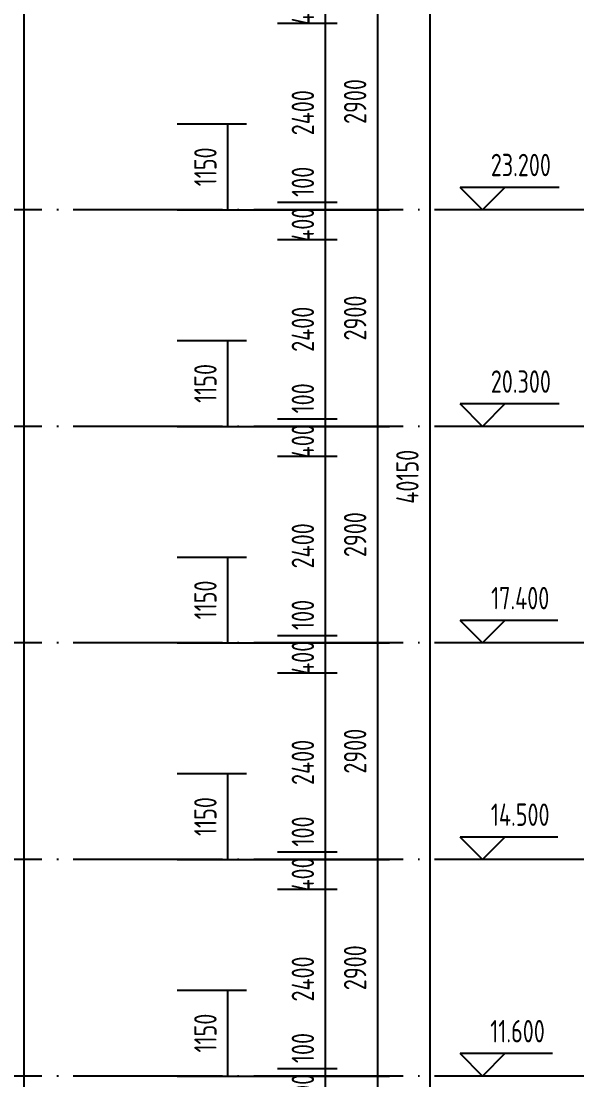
# Model space of a CAD drawing. Extents: x -726032 to 135930, y -151624 to 587044.
# Drawn here: x -394976 to -387438, y 236058 to 250235 of the extents above; entities that cross this region are included whole.
import ezdxf
from ezdxf.enums import TextEntityAlignment as Align

# ---------------------------------------------------------------- set-up
doc = ezdxf.new("R2010")
doc.units = 0
doc.header["$LTSCALE"] = 1000
doc.header["$MEASUREMENT"] = 0
doc.linetypes.add('DOTE', pattern=[2.42, 2, -0.2, 0.02, -0.2])
doc.layers.get('DEFPOINTS').update_dxf_attribs({"color": 1, "linetype": 'CONTINUOUS'})
for name, color, linetype in [('DOTE', 8, 'DOTE'), ('PUB_DIM', 245, 'CONTINUOUS'), ('WALL', 255, 'CONTINUOUS')]:
    doc.layers.add(name, color=color, linetype=linetype)
doc.styles.add('DIM_FONT', font='isocp.shx', dxfattribs={"width": 0.8})
doc.dimstyles.new('AXIS', dxfattribs={"dimtxt": 300, "dimasz": 1, "dimexe": 250, "dimexo": 300, "dimgap": 150, "dimtad": 1, "dimdec": 0, "dimzin": 0, "dimdsep": 46, "dimtxsty": 'DIM_FONT', "dimcen": 0.09, "dimse1": 1, "dimse2": 1, "dimclrt": 142, "dimadec": 0, "dimazin": 0, "dimtfac": 1, "dimtdec": 0, "dimtix": 1, "dimtmove": 2, "dimatfit": 3, "dimfxl": 1, "dimtolj": 1, "dimtzin": 0, "dimarcsym": 0})
doc.dimstyles.new('DIMN', dxfattribs={"dimtxt": 300, "dimasz": 1, "dimexe": 250, "dimexo": 300, "dimgap": 150, "dimtad": 1, "dimdec": 0, "dimzin": 0, "dimdsep": 46, "dimtxsty": 'DIM_FONT', "dimcen": 0.09, "dimclrt": 142, "dimadec": 0, "dimazin": 0, "dimtfac": 1, "dimtdec": 0, "dimtix": 1, "dimtmove": 2, "dimatfit": 3, "dimfxl": 1, "dimtolj": 1, "dimtzin": 0, "dimarcsym": 0})

# ---------------------------------------------------------------- blocks, each defined once
blk = doc.blocks.new('*D4344')
at = {"layer": 'DEFPOINTS', "color": 0, "transparency": 16777216}
for p in [(-393184, 240159), (-392208, 240159), (-393184, 239009)]:
    blk.add_point(p, dxfattribs=at)
at = {"layer": 'PUB_DIM', "color": 0, "lineweight": -2, "transparency": 16777216}
for p, q in [((-392884, 240159), (-391958, 240159)), ((-392208, 239010), (-392208, 240158)), ((-392884, 239009), (-391958, 239009))]:
    blk.add_line(p, q, dxfattribs=at)
at = {"layer": 'PUB_DIM', "color": 0, "transparency": 16777216}
for points in [[(-392208, 240158), (-392207, 240158), (-392208, 240159)], [(-392208, 239010), (-392207, 239010), (-392208, 239009)]]:
    blk.add_solid(points, dxfattribs=at)
at = {"layer": 'PUB_DIM', "color": 142, "transparency": 16777216, "insert": (-392508, 239584), "char_height": 300, "attachment_point": 5, "rotation": 90, "style": 'DIM_FONT'}
blk.add_mtext('\\A1;1150', dxfattribs=at)
blk = doc.blocks.new('*D4345')
at = {"layer": 'DEFPOINTS', "color": 0, "transparency": 16777216}
for p in [(-391128, 239009), (-391128, 238609), (-390902, 238609)]:
    blk.add_point(p, dxfattribs=at)
at = {"layer": 'PUB_DIM', "color": 0, "lineweight": -2, "transparency": 16777216}
for p, q in [((-390902, 239010), (-390902, 239011)), ((-390902, 239009), (-390902, 238609)), ((-390902, 238608), (-390902, 238607))]:
    blk.add_line(p, q, dxfattribs=at)
at = {"layer": 'PUB_DIM', "color": 0, "transparency": 16777216}
for points in [[(-390902, 239010), (-390901, 239010), (-390902, 239009)], [(-390902, 238608), (-390901, 238608), (-390902, 238609)]]:
    blk.add_solid(points, dxfattribs=at)
at = {"layer": 'PUB_DIM', "color": 142, "transparency": 16777216, "insert": (-391202, 238809), "char_height": 300, "attachment_point": 5, "rotation": 90, "style": 'DIM_FONT'}
blk.add_mtext('\\A1;400', dxfattribs=at)
blk = doc.blocks.new('*D4346')
at = {"layer": 'DEFPOINTS', "color": 0, "transparency": 16777216}
for p in [(-390428, 241909), (-390428, 239009), (-390202, 239009)]:
    blk.add_point(p, dxfattribs=at)
at = {"layer": 'PUB_DIM', "color": 0, "lineweight": -2, "transparency": 16777216}
blk.add_line((-390202, 241908), (-390202, 239010), dxfattribs=at)
at = {"layer": 'PUB_DIM', "color": 0, "transparency": 16777216}
for points in [[(-390202, 241908), (-390201, 241908), (-390202, 241909)], [(-390202, 239010), (-390201, 239010), (-390202, 239009)]]:
    blk.add_solid(points, dxfattribs=at)
at = {"layer": 'PUB_DIM', "color": 142, "transparency": 16777216, "insert": (-390502, 240459), "char_height": 300, "attachment_point": 5, "rotation": 90, "style": 'DIM_FONT'}
blk.add_mtext('\\A1;2900', dxfattribs=at)
blk = doc.blocks.new('*D4347')
at = {"layer": 'DEFPOINTS', "color": 0, "transparency": 16777216}
for p in [(-391128, 239109), (-391128, 239009), (-390902, 239009)]:
    blk.add_point(p, dxfattribs=at)
at = {"layer": 'PUB_DIM', "color": 0, "lineweight": -2, "transparency": 16777216}
for p, q in [((-390902, 239110), (-390902, 239111)), ((-390902, 239109), (-390902, 239009)), ((-390902, 239008), (-390902, 239007))]:
    blk.add_line(p, q, dxfattribs=at)
at = {"layer": 'PUB_DIM', "color": 0, "transparency": 16777216}
for points in [[(-390902, 239110), (-390901, 239110), (-390902, 239109)], [(-390902, 239008), (-390901, 239008), (-390902, 239009)]]:
    blk.add_solid(points, dxfattribs=at)
at = {"layer": 'PUB_DIM', "color": 142, "transparency": 16777216, "insert": (-391202, 239384), "char_height": 300, "attachment_point": 5, "rotation": 90, "style": 'DIM_FONT'}
blk.add_mtext('\\A1;100', dxfattribs=at)
blk = doc.blocks.new('*D4348')
at = {"layer": 'DEFPOINTS', "color": 0, "transparency": 16777216}
for p in [(-389728, 264209), (-389728, 224059), (-389502, 224059)]:
    blk.add_point(p, dxfattribs=at)
at = {"layer": 'PUB_DIM', "color": 0, "lineweight": -2, "transparency": 16777216}
blk.add_line((-389502, 264208), (-389502, 224060), dxfattribs=at)
at = {"layer": 'PUB_DIM', "color": 0, "transparency": 16777216}
for points in [[(-389502, 264208), (-389501, 264208), (-389502, 264209)], [(-389502, 224060), (-389501, 224060), (-389502, 224059)]]:
    blk.add_solid(points, dxfattribs=at)
at = {"layer": 'PUB_DIM', "color": 142, "transparency": 16777216, "insert": (-389802, 244134), "char_height": 300, "attachment_point": 5, "rotation": 90, "style": 'DIM_FONT'}
blk.add_mtext('\\A1;40150', dxfattribs=at)
blk = doc.blocks.new('*D4349')
at = {"layer": 'DEFPOINTS', "color": 0, "transparency": 16777216}
for p in [(-390428, 239009), (-390428, 236109), (-390202, 236109)]:
    blk.add_point(p, dxfattribs=at)
at = {"layer": 'PUB_DIM', "color": 0, "lineweight": -2, "transparency": 16777216}
blk.add_line((-390202, 239008), (-390202, 236110), dxfattribs=at)
at = {"layer": 'PUB_DIM', "color": 0, "transparency": 16777216}
for points in [[(-390202, 239008), (-390201, 239008), (-390202, 239009)], [(-390202, 236110), (-390201, 236110), (-390202, 236109)]]:
    blk.add_solid(points, dxfattribs=at)
at = {"layer": 'PUB_DIM', "color": 142, "transparency": 16777216, "insert": (-390502, 237559), "char_height": 300, "attachment_point": 5, "rotation": 90, "style": 'DIM_FONT'}
blk.add_mtext('\\A1;2900', dxfattribs=at)
blk = doc.blocks.new('*D4354')
at = {"layer": 'DEFPOINTS', "color": 0, "transparency": 16777216}
for p in [(-393184, 237259), (-392208, 237259), (-393184, 236109)]:
    blk.add_point(p, dxfattribs=at)
at = {"layer": 'PUB_DIM', "color": 0, "lineweight": -2, "transparency": 16777216}
for p, q in [((-392884, 237259), (-391958, 237259)), ((-392208, 236110), (-392208, 237258)), ((-392884, 236109), (-391958, 236109))]:
    blk.add_line(p, q, dxfattribs=at)
at = {"layer": 'PUB_DIM', "color": 0, "transparency": 16777216}
for points in [[(-392208, 237258), (-392207, 237258), (-392208, 237259)], [(-392208, 236110), (-392207, 236110), (-392208, 236109)]]:
    blk.add_solid(points, dxfattribs=at)
at = {"layer": 'PUB_DIM', "color": 142, "transparency": 16777216, "insert": (-392508, 236684), "char_height": 300, "attachment_point": 5, "rotation": 90, "style": 'DIM_FONT'}
blk.add_mtext('\\A1;1150', dxfattribs=at)
blk = doc.blocks.new('*D4355')
at = {"layer": 'DEFPOINTS', "color": 0, "transparency": 16777216}
for p in [(-390428, 236109), (-390428, 233209), (-390202, 233209)]:
    blk.add_point(p, dxfattribs=at)
at = {"layer": 'PUB_DIM', "color": 0, "lineweight": -2, "transparency": 16777216}
blk.add_line((-390202, 236108), (-390202, 233210), dxfattribs=at)
at = {"layer": 'PUB_DIM', "color": 0, "transparency": 16777216}
for points in [[(-390202, 236108), (-390201, 236108), (-390202, 236109)], [(-390202, 233210), (-390201, 233210), (-390202, 233209)]]:
    blk.add_solid(points, dxfattribs=at)
at = {"layer": 'PUB_DIM', "color": 142, "transparency": 16777216, "insert": (-390502, 234659), "char_height": 300, "attachment_point": 5, "rotation": 90, "style": 'DIM_FONT'}
blk.add_mtext('\\A1;2900', dxfattribs=at)
blk = doc.blocks.new('*D4371')
at = {"layer": 'DEFPOINTS', "color": 0, "transparency": 16777216}
for p in [(-391128, 236209), (-391128, 236109), (-390902, 236109)]:
    blk.add_point(p, dxfattribs=at)
at = {"layer": 'PUB_DIM', "color": 0, "lineweight": -2, "transparency": 16777216}
for p, q in [((-390902, 236210), (-390902, 236211)), ((-390902, 236209), (-390902, 236109)), ((-390902, 236108), (-390902, 236107))]:
    blk.add_line(p, q, dxfattribs=at)
at = {"layer": 'PUB_DIM', "color": 0, "transparency": 16777216}
for points in [[(-390902, 236210), (-390901, 236210), (-390902, 236209)], [(-390902, 236108), (-390901, 236108), (-390902, 236109)]]:
    blk.add_solid(points, dxfattribs=at)
at = {"layer": 'PUB_DIM', "color": 142, "transparency": 16777216, "insert": (-391202, 236484), "char_height": 300, "attachment_point": 5, "rotation": 90, "style": 'DIM_FONT'}
blk.add_mtext('\\A1;100', dxfattribs=at)
blk = doc.blocks.new('*D4372')
at = {"layer": 'DEFPOINTS', "color": 0, "transparency": 16777216}
for p in [(-391128, 236109), (-391128, 235709), (-390902, 235709)]:
    blk.add_point(p, dxfattribs=at)
at = {"layer": 'PUB_DIM', "color": 0, "lineweight": -2, "transparency": 16777216}
for p, q in [((-390902, 236110), (-390902, 236111)), ((-390902, 236109), (-390902, 235709)), ((-390902, 235708), (-390902, 235707))]:
    blk.add_line(p, q, dxfattribs=at)
at = {"layer": 'PUB_DIM', "color": 0, "transparency": 16777216}
for points in [[(-390902, 236110), (-390901, 236110), (-390902, 236109)], [(-390902, 235708), (-390901, 235708), (-390902, 235709)]]:
    blk.add_solid(points, dxfattribs=at)
at = {"layer": 'PUB_DIM', "color": 142, "transparency": 16777216, "insert": (-391202, 235909), "char_height": 300, "attachment_point": 5, "rotation": 90, "style": 'DIM_FONT'}
blk.add_mtext('\\A1;400', dxfattribs=at)
blk = doc.blocks.new('*D4373')
at = {"layer": 'DEFPOINTS', "color": 0, "transparency": 16777216}
for p in [(-391128, 238609), (-391128, 236209), (-390902, 236209)]:
    blk.add_point(p, dxfattribs=at)
at = {"layer": 'PUB_DIM', "color": 0, "lineweight": -2, "transparency": 16777216}
blk.add_line((-390902, 238608), (-390902, 236210), dxfattribs=at)
at = {"layer": 'PUB_DIM', "color": 0, "transparency": 16777216}
for points in [[(-390902, 238608), (-390901, 238608), (-390902, 238609)], [(-390902, 236210), (-390901, 236210), (-390902, 236209)]]:
    blk.add_solid(points, dxfattribs=at)
at = {"layer": 'PUB_DIM', "color": 142, "transparency": 16777216, "insert": (-391202, 237409), "char_height": 300, "attachment_point": 5, "rotation": 90, "style": 'DIM_FONT'}
blk.add_mtext('\\A1;2400', dxfattribs=at)
blk = doc.blocks.new('*D4378')
at = {"layer": 'DEFPOINTS', "color": 0, "transparency": 16777216}
for p in [(-393184, 248859), (-392208, 248859), (-393184, 247709)]:
    blk.add_point(p, dxfattribs=at)
at = {"layer": 'PUB_DIM', "color": 0, "lineweight": -2, "transparency": 16777216}
for p, q in [((-392884, 248859), (-391958, 248859)), ((-392208, 247710), (-392208, 248858)), ((-392884, 247709), (-391958, 247709))]:
    blk.add_line(p, q, dxfattribs=at)
at = {"layer": 'PUB_DIM', "color": 0, "transparency": 16777216}
for points in [[(-392208, 248858), (-392207, 248858), (-392208, 248859)], [(-392208, 247710), (-392207, 247710), (-392208, 247709)]]:
    blk.add_solid(points, dxfattribs=at)
at = {"layer": 'PUB_DIM', "color": 142, "transparency": 16777216, "insert": (-392508, 248284), "char_height": 300, "attachment_point": 5, "rotation": 90, "style": 'DIM_FONT'}
blk.add_mtext('\\A1;1150', dxfattribs=at)
blk = doc.blocks.new('*D4379')
at = {"layer": 'DEFPOINTS', "color": 0, "transparency": 16777216}
for p in [(-393184, 243059), (-392208, 243059), (-393184, 241909)]:
    blk.add_point(p, dxfattribs=at)
at = {"layer": 'PUB_DIM', "color": 0, "lineweight": -2, "transparency": 16777216}
for p, q in [((-392884, 243059), (-391958, 243059)), ((-392208, 241910), (-392208, 243058)), ((-392884, 241909), (-391958, 241909))]:
    blk.add_line(p, q, dxfattribs=at)
at = {"layer": 'PUB_DIM', "color": 0, "transparency": 16777216}
for points in [[(-392208, 243058), (-392207, 243058), (-392208, 243059)], [(-392208, 241910), (-392207, 241910), (-392208, 241909)]]:
    blk.add_solid(points, dxfattribs=at)
at = {"layer": 'PUB_DIM', "color": 142, "transparency": 16777216, "insert": (-392508, 242484), "char_height": 300, "attachment_point": 5, "rotation": 90, "style": 'DIM_FONT'}
blk.add_mtext('\\A1;1150', dxfattribs=at)
blk = doc.blocks.new('*D4380')
at = {"layer": 'DEFPOINTS', "color": 0, "transparency": 16777216}
for p in [(-393184, 245959), (-392208, 245959), (-393184, 244809)]:
    blk.add_point(p, dxfattribs=at)
at = {"layer": 'PUB_DIM', "color": 0, "lineweight": -2, "transparency": 16777216}
for p, q in [((-392884, 245959), (-391958, 245959)), ((-392208, 244810), (-392208, 245958)), ((-392884, 244809), (-391958, 244809))]:
    blk.add_line(p, q, dxfattribs=at)
at = {"layer": 'PUB_DIM', "color": 0, "transparency": 16777216}
for points in [[(-392208, 245958), (-392207, 245958), (-392208, 245959)], [(-392208, 244810), (-392207, 244810), (-392208, 244809)]]:
    blk.add_solid(points, dxfattribs=at)
at = {"layer": 'PUB_DIM', "color": 142, "transparency": 16777216, "insert": (-392508, 245384), "char_height": 300, "attachment_point": 5, "rotation": 90, "style": 'DIM_FONT'}
blk.add_mtext('\\A1;1150', dxfattribs=at)
blk = doc.blocks.new('*D4387')
at = {"layer": 'DEFPOINTS', "color": 0, "transparency": 16777216}
for p in [(-390428, 250609), (-390428, 247709), (-390202, 247709)]:
    blk.add_point(p, dxfattribs=at)
at = {"layer": 'PUB_DIM', "color": 0, "lineweight": -2, "transparency": 16777216}
blk.add_line((-390202, 250608), (-390202, 247710), dxfattribs=at)
at = {"layer": 'PUB_DIM', "color": 0, "transparency": 16777216}
for points in [[(-390202, 250608), (-390201, 250608), (-390202, 250609)], [(-390202, 247710), (-390201, 247710), (-390202, 247709)]]:
    blk.add_solid(points, dxfattribs=at)
at = {"layer": 'PUB_DIM', "color": 142, "transparency": 16777216, "insert": (-390502, 249159), "char_height": 300, "attachment_point": 5, "rotation": 90, "style": 'DIM_FONT'}
blk.add_mtext('\\A1;2900', dxfattribs=at)
blk = doc.blocks.new('*D4388')
at = {"layer": 'DEFPOINTS', "color": 0, "transparency": 16777216}
for p in [(-390428, 244809), (-390428, 241909), (-390202, 241909)]:
    blk.add_point(p, dxfattribs=at)
at = {"layer": 'PUB_DIM', "color": 0, "lineweight": -2, "transparency": 16777216}
blk.add_line((-390202, 244808), (-390202, 241910), dxfattribs=at)
at = {"layer": 'PUB_DIM', "color": 0, "transparency": 16777216}
for points in [[(-390202, 244808), (-390201, 244808), (-390202, 244809)], [(-390202, 241910), (-390201, 241910), (-390202, 241909)]]:
    blk.add_solid(points, dxfattribs=at)
at = {"layer": 'PUB_DIM', "color": 142, "transparency": 16777216, "insert": (-390502, 243359), "char_height": 300, "attachment_point": 5, "rotation": 90, "style": 'DIM_FONT'}
blk.add_mtext('\\A1;2900', dxfattribs=at)
blk = doc.blocks.new('*D4389')
at = {"layer": 'DEFPOINTS', "color": 0, "transparency": 16777216}
for p in [(-390428, 247709), (-390428, 244809), (-390202, 244809)]:
    blk.add_point(p, dxfattribs=at)
at = {"layer": 'PUB_DIM', "color": 0, "lineweight": -2, "transparency": 16777216}
blk.add_line((-390202, 247708), (-390202, 244810), dxfattribs=at)
at = {"layer": 'PUB_DIM', "color": 0, "transparency": 16777216}
for points in [[(-390202, 247708), (-390201, 247708), (-390202, 247709)], [(-390202, 244810), (-390201, 244810), (-390202, 244809)]]:
    blk.add_solid(points, dxfattribs=at)
at = {"layer": 'PUB_DIM', "color": 142, "transparency": 16777216, "insert": (-390502, 246259), "char_height": 300, "attachment_point": 5, "rotation": 90, "style": 'DIM_FONT'}
blk.add_mtext('\\A1;2900', dxfattribs=at)
blk = doc.blocks.new('*D4393')
at = {"layer": 'DEFPOINTS', "color": 0, "transparency": 16777216}
for p in [(-391128, 250209), (-391128, 247809), (-390902, 247809)]:
    blk.add_point(p, dxfattribs=at)
at = {"layer": 'PUB_DIM', "color": 0, "lineweight": -2, "transparency": 16777216}
blk.add_line((-390902, 250208), (-390902, 247810), dxfattribs=at)
at = {"layer": 'PUB_DIM', "color": 0, "transparency": 16777216}
for points in [[(-390902, 250208), (-390901, 250208), (-390902, 250209)], [(-390902, 247810), (-390901, 247810), (-390902, 247809)]]:
    blk.add_solid(points, dxfattribs=at)
at = {"layer": 'PUB_DIM', "color": 142, "transparency": 16777216, "insert": (-391202, 249009), "char_height": 300, "attachment_point": 5, "rotation": 90, "style": 'DIM_FONT'}
blk.add_mtext('\\A1;2400', dxfattribs=at)
blk = doc.blocks.new('*D4394')
at = {"layer": 'DEFPOINTS', "color": 0, "transparency": 16777216}
for p in [(-391128, 250609), (-391128, 250209), (-390902, 250209)]:
    blk.add_point(p, dxfattribs=at)
at = {"layer": 'PUB_DIM', "color": 0, "lineweight": -2, "transparency": 16777216}
for p, q in [((-390902, 250610), (-390902, 250611)), ((-390902, 250609), (-390902, 250209)), ((-390902, 250208), (-390902, 250207))]:
    blk.add_line(p, q, dxfattribs=at)
at = {"layer": 'PUB_DIM', "color": 0, "transparency": 16777216}
for points in [[(-390902, 250610), (-390901, 250610), (-390902, 250609)], [(-390902, 250208), (-390901, 250208), (-390902, 250209)]]:
    blk.add_solid(points, dxfattribs=at)
at = {"layer": 'PUB_DIM', "color": 142, "transparency": 16777216, "insert": (-391202, 250409), "char_height": 300, "attachment_point": 5, "rotation": 90, "style": 'DIM_FONT'}
blk.add_mtext('\\A1;400', dxfattribs=at)
blk = doc.blocks.new('*D4395')
at = {"layer": 'DEFPOINTS', "color": 0, "transparency": 16777216}
for p in [(-391128, 247809), (-391128, 247709), (-390902, 247709)]:
    blk.add_point(p, dxfattribs=at)
at = {"layer": 'PUB_DIM', "color": 0, "lineweight": -2, "transparency": 16777216}
for p, q in [((-390902, 247810), (-390902, 247811)), ((-390902, 247809), (-390902, 247709)), ((-390902, 247708), (-390902, 247707))]:
    blk.add_line(p, q, dxfattribs=at)
at = {"layer": 'PUB_DIM', "color": 0, "transparency": 16777216}
for points in [[(-390902, 247810), (-390901, 247810), (-390902, 247809)], [(-390902, 247708), (-390901, 247708), (-390902, 247709)]]:
    blk.add_solid(points, dxfattribs=at)
at = {"layer": 'PUB_DIM', "color": 142, "transparency": 16777216, "insert": (-391202, 248084), "char_height": 300, "attachment_point": 5, "rotation": 90, "style": 'DIM_FONT'}
blk.add_mtext('\\A1;100', dxfattribs=at)
blk = doc.blocks.new('*D4396')
at = {"layer": 'DEFPOINTS', "color": 0, "transparency": 16777216}
for p in [(-391128, 244409), (-391128, 242009), (-390902, 242009)]:
    blk.add_point(p, dxfattribs=at)
at = {"layer": 'PUB_DIM', "color": 0, "lineweight": -2, "transparency": 16777216}
blk.add_line((-390902, 244408), (-390902, 242010), dxfattribs=at)
at = {"layer": 'PUB_DIM', "color": 0, "transparency": 16777216}
for points in [[(-390902, 244408), (-390901, 244408), (-390902, 244409)], [(-390902, 242010), (-390901, 242010), (-390902, 242009)]]:
    blk.add_solid(points, dxfattribs=at)
at = {"layer": 'PUB_DIM', "color": 142, "transparency": 16777216, "insert": (-391202, 243209), "char_height": 300, "attachment_point": 5, "rotation": 90, "style": 'DIM_FONT'}
blk.add_mtext('\\A1;2400', dxfattribs=at)
blk = doc.blocks.new('*D4397')
at = {"layer": 'DEFPOINTS', "color": 0, "transparency": 16777216}
for p in [(-391128, 241509), (-391128, 239109), (-390902, 239109)]:
    blk.add_point(p, dxfattribs=at)
at = {"layer": 'PUB_DIM', "color": 0, "lineweight": -2, "transparency": 16777216}
blk.add_line((-390902, 241508), (-390902, 239110), dxfattribs=at)
at = {"layer": 'PUB_DIM', "color": 0, "transparency": 16777216}
for points in [[(-390902, 241508), (-390901, 241508), (-390902, 241509)], [(-390902, 239110), (-390901, 239110), (-390902, 239109)]]:
    blk.add_solid(points, dxfattribs=at)
at = {"layer": 'PUB_DIM', "color": 142, "transparency": 16777216, "insert": (-391202, 240309), "char_height": 300, "attachment_point": 5, "rotation": 90, "style": 'DIM_FONT'}
blk.add_mtext('\\A1;2400', dxfattribs=at)
blk = doc.blocks.new('*D4398')
at = {"layer": 'DEFPOINTS', "color": 0, "transparency": 16777216}
for p in [(-391128, 242009), (-391128, 241909), (-390902, 241909)]:
    blk.add_point(p, dxfattribs=at)
at = {"layer": 'PUB_DIM', "color": 0, "lineweight": -2, "transparency": 16777216}
for p, q in [((-390902, 242010), (-390902, 242011)), ((-390902, 242009), (-390902, 241909)), ((-390902, 241908), (-390902, 241907))]:
    blk.add_line(p, q, dxfattribs=at)
at = {"layer": 'PUB_DIM', "color": 0, "transparency": 16777216}
for points in [[(-390902, 242010), (-390901, 242010), (-390902, 242009)], [(-390902, 241908), (-390901, 241908), (-390902, 241909)]]:
    blk.add_solid(points, dxfattribs=at)
at = {"layer": 'PUB_DIM', "color": 142, "transparency": 16777216, "insert": (-391202, 242284), "char_height": 300, "attachment_point": 5, "rotation": 90, "style": 'DIM_FONT'}
blk.add_mtext('\\A1;100', dxfattribs=at)
blk = doc.blocks.new('*D4399')
at = {"layer": 'DEFPOINTS', "color": 0, "transparency": 16777216}
for p in [(-391128, 241909), (-391128, 241509), (-390902, 241509)]:
    blk.add_point(p, dxfattribs=at)
at = {"layer": 'PUB_DIM', "color": 0, "lineweight": -2, "transparency": 16777216}
for p, q in [((-390902, 241910), (-390902, 241911)), ((-390902, 241909), (-390902, 241509)), ((-390902, 241508), (-390902, 241507))]:
    blk.add_line(p, q, dxfattribs=at)
at = {"layer": 'PUB_DIM', "color": 0, "transparency": 16777216}
for points in [[(-390902, 241910), (-390901, 241910), (-390902, 241909)], [(-390902, 241508), (-390901, 241508), (-390902, 241509)]]:
    blk.add_solid(points, dxfattribs=at)
at = {"layer": 'PUB_DIM', "color": 142, "transparency": 16777216, "insert": (-391202, 241709), "char_height": 300, "attachment_point": 5, "rotation": 90, "style": 'DIM_FONT'}
blk.add_mtext('\\A1;400', dxfattribs=at)
blk = doc.blocks.new('*D4400')
at = {"layer": 'DEFPOINTS', "color": 0, "transparency": 16777216}
for p in [(-391128, 244909), (-391128, 244809), (-390902, 244809)]:
    blk.add_point(p, dxfattribs=at)
at = {"layer": 'PUB_DIM', "color": 0, "lineweight": -2, "transparency": 16777216}
for p, q in [((-390902, 244910), (-390902, 244911)), ((-390902, 244909), (-390902, 244809)), ((-390902, 244808), (-390902, 244807))]:
    blk.add_line(p, q, dxfattribs=at)
at = {"layer": 'PUB_DIM', "color": 0, "transparency": 16777216}
for points in [[(-390902, 244910), (-390901, 244910), (-390902, 244909)], [(-390902, 244808), (-390901, 244808), (-390902, 244809)]]:
    blk.add_solid(points, dxfattribs=at)
at = {"layer": 'PUB_DIM', "color": 142, "transparency": 16777216, "insert": (-391202, 245184), "char_height": 300, "attachment_point": 5, "rotation": 90, "style": 'DIM_FONT'}
blk.add_mtext('\\A1;100', dxfattribs=at)
blk = doc.blocks.new('*D4401')
at = {"layer": 'DEFPOINTS', "color": 0, "transparency": 16777216}
for p in [(-391128, 244809), (-391128, 244409), (-390902, 244409)]:
    blk.add_point(p, dxfattribs=at)
at = {"layer": 'PUB_DIM', "color": 0, "lineweight": -2, "transparency": 16777216}
for p, q in [((-390902, 244810), (-390902, 244811)), ((-390902, 244809), (-390902, 244409)), ((-390902, 244408), (-390902, 244407))]:
    blk.add_line(p, q, dxfattribs=at)
at = {"layer": 'PUB_DIM', "color": 0, "transparency": 16777216}
for points in [[(-390902, 244810), (-390901, 244810), (-390902, 244809)], [(-390902, 244408), (-390901, 244408), (-390902, 244409)]]:
    blk.add_solid(points, dxfattribs=at)
at = {"layer": 'PUB_DIM', "color": 142, "transparency": 16777216, "insert": (-391202, 244609), "char_height": 300, "attachment_point": 5, "rotation": 90, "style": 'DIM_FONT'}
blk.add_mtext('\\A1;400', dxfattribs=at)
blk = doc.blocks.new('*D4402')
at = {"layer": 'DEFPOINTS', "color": 0, "transparency": 16777216}
for p in [(-391128, 247309), (-391128, 244909), (-390902, 244909)]:
    blk.add_point(p, dxfattribs=at)
at = {"layer": 'PUB_DIM', "color": 0, "lineweight": -2, "transparency": 16777216}
blk.add_line((-390902, 247308), (-390902, 244910), dxfattribs=at)
at = {"layer": 'PUB_DIM', "color": 0, "transparency": 16777216}
for points in [[(-390902, 247308), (-390901, 247308), (-390902, 247309)], [(-390902, 244910), (-390901, 244910), (-390902, 244909)]]:
    blk.add_solid(points, dxfattribs=at)
at = {"layer": 'PUB_DIM', "color": 142, "transparency": 16777216, "insert": (-391202, 246109), "char_height": 300, "attachment_point": 5, "rotation": 90, "style": 'DIM_FONT'}
blk.add_mtext('\\A1;2400', dxfattribs=at)
blk = doc.blocks.new('*D4403')
at = {"layer": 'DEFPOINTS', "color": 0, "transparency": 16777216}
for p in [(-391128, 247709), (-391128, 247309), (-390902, 247309)]:
    blk.add_point(p, dxfattribs=at)
at = {"layer": 'PUB_DIM', "color": 0, "lineweight": -2, "transparency": 16777216}
for p, q in [((-390902, 247710), (-390902, 247711)), ((-390902, 247709), (-390902, 247309)), ((-390902, 247308), (-390902, 247307))]:
    blk.add_line(p, q, dxfattribs=at)
at = {"layer": 'PUB_DIM', "color": 0, "transparency": 16777216}
for points in [[(-390902, 247710), (-390901, 247710), (-390902, 247709)], [(-390902, 247308), (-390901, 247308), (-390902, 247309)]]:
    blk.add_solid(points, dxfattribs=at)
at = {"layer": 'PUB_DIM', "color": 142, "transparency": 16777216, "insert": (-391202, 247509), "char_height": 300, "attachment_point": 5, "rotation": 90, "style": 'DIM_FONT'}
blk.add_mtext('\\A1;400', dxfattribs=at)

msp = doc.modelspace()

# ---------------------------------------------------------------- linework, layer by layer
at = {"layer": 'DOTE'}
for p, q in [((-387437.8, 247709.2), (-421480.6, 247709.2)), ((-387437.8, 244809.2), (-421480.6, 244809.2)), ((-387437.8, 241909.2), (-421480.6, 241909.2)), ((-387437.8, 239009.2), (-421480.6, 239009.2)), ((-387437.8, 236109.2), (-421480.6, 236109.2))]:
    msp.add_line(p, q, dxfattribs=at)
at = {"layer": 'PUB_DIM'}
for p, q in [((-391539.6, 250209.2), (-390741.9, 250209.2)), ((-387768.3, 248009.2), (-389094.4, 248009.2)), ((-388794.4, 247709.2), (-389094.4, 248009.2)), ((-388494.4, 248009.2), (-388794.4, 247709.2)), ((-391539.6, 247809.2), (-390741.9, 247809.2)), ((-391957.6, 247709.2), (-390041.9, 247709.2)), ((-391539.6, 247309.2), (-390741.9, 247309.2)), ((-387768.3, 245109.2), (-389094.4, 245109.2)), ((-388794.4, 244809.2), (-389094.4, 245109.2)), ((-388494.4, 245109.2), (-388794.4, 244809.2)), ((-391539.6, 244909.2), (-390741.9, 244909.2)), ((-391957.6, 244809.2), (-390041.9, 244809.2)), ((-391539.6, 244409.2), (-390741.9, 244409.2)), ((-387786.2, 242209.2), (-389094.4, 242209.2)), ((-388794.4, 241909.2), (-389094.4, 242209.2)), ((-388494.4, 242209.2), (-388794.4, 241909.2)), ((-391539.6, 242009.2), (-390741.9, 242009.2)), ((-391957.6, 241909.2), (-390041.9, 241909.2)), ((-391539.6, 241509.2), (-390741.9, 241509.2)), ((-387786.2, 239309.2), (-389094.4, 239309.2)), ((-388794.4, 239009.2), (-389094.4, 239309.2)), ((-388494.4, 239309.2), (-388794.4, 239009.2)), ((-391539.6, 239109.2), (-390741.9, 239109.2)), ((-391957.6, 239009.2), (-390041.9, 239009.2)), ((-391539.6, 238609.2), (-390741.9, 238609.2)), ((-387858.2, 236409.2), (-389094.4, 236409.2)), ((-388794.4, 236109.2), (-389094.4, 236409.2)), ((-388494.4, 236409.2), (-388794.4, 236109.2)), ((-391539.6, 236209.2), (-390741.9, 236209.2)), ((-391957.6, 236109.2), (-390041.9, 236109.2))]:
    msp.add_line(p, q, dxfattribs=at)
at = {"layer": 'WALL'}
msp.add_line((-394936, 224059.4), (-394936, 262108.7), dxfattribs=at)

# ---------------------------------------------------------------- texts
at = {"layer": 'PUB_DIM', "style": 'DIM_FONT', "width": 0.8}
for s, p in [('23.200', (-388281.4, 248309.2)), ('20.300', (-388281.4, 245409.2)), ('17.400', (-388290.3, 242509.2)), ('14.500', (-388290.3, 239609.2)), ('11.600', (-388326.3, 236709.2))]:
    msp.add_text(s, height=300, dxfattribs=at).set_placement(p, align=Align.MIDDLE)

# ---------------------------------------------------------------- dimensions: what is measured, and where the dimension line sits
at = {"layer": 'PUB_DIM'}
for p1, p2, distance, dimstyle, picture, middle in [((-389728.1, 264209.2), (-389728.1, 224059.2), 226.6, 'AXIS', '*D4348', (-389801.5, 244134.2)), ((-391128.1, 250609.2), (-391128.1, 250209.2), 226.6, 'AXIS', '*D4394', (-391201.5, 250409.2)), ((-390428.1, 250609.2), (-390428.1, 247709.2), 226.6, 'AXIS', '*D4387', (-390501.6, 249159.2)), ((-391128.1, 250209.2), (-391128.1, 247809.2), 226.6, 'AXIS', '*D4393', (-391201.6, 249009.2)), ((-393183.7, 247709.2), (-393183.7, 248859), -976.2, 'DIMN', '*D4378', (-392507.6, 248284.1)), ((-391128.1, 247709.2), (-391128.1, 247309.2), 226.6, 'AXIS', '*D4403', (-391201.5, 247509.2)), ((-390428.1, 247709.2), (-390428.1, 244809.2), 226.6, 'AXIS', '*D4389', (-390501.6, 246259.2)), ((-391128.1, 247309.2), (-391128.1, 244909.2), 226.6, 'AXIS', '*D4402', (-391201.6, 246109.2)), ((-393183.7, 244809.2), (-393183.7, 245959), -976.2, 'DIMN', '*D4380', (-392507.6, 245384.1)), ((-391128.1, 244809.2), (-391128.1, 244409.2), 226.6, 'AXIS', '*D4401', (-391201.5, 244609.2)), ((-390428.1, 244809.2), (-390428.1, 241909.2), 226.6, 'AXIS', '*D4388', (-390501.6, 243359.2)), ((-391128.1, 244409.2), (-391128.1, 242009.2), 226.6, 'AXIS', '*D4396', (-391201.6, 243209.2)), ((-393183.7, 241909.2), (-393183.7, 243059), -976.2, 'DIMN', '*D4379', (-392507.6, 242484.1)), ((-391128.1, 241909.2), (-391128.1, 241509.2), 226.6, 'AXIS', '*D4399', (-391201.5, 241709.2)), ((-390428.1, 241909.2), (-390428.1, 239009.2), 226.6, 'AXIS', '*D4346', (-390501.6, 240459.2)), ((-391128.1, 241509.2), (-391128.1, 239109.2), 226.6, 'AXIS', '*D4397', (-391201.6, 240309.2)), ((-393183.7, 239009.2), (-393183.7, 240159), -976.2, 'DIMN', '*D4344', (-392507.6, 239584.1)), ((-391128.1, 239009.2), (-391128.1, 238609.2), 226.6, 'AXIS', '*D4345', (-391201.5, 238809.2)), ((-390428.1, 239009.2), (-390428.1, 236109.2), 226.6, 'AXIS', '*D4349', (-390501.6, 237559.2)), ((-391128.1, 238609.2), (-391128.1, 236209.2), 226.6, 'AXIS', '*D4373', (-391201.6, 237409.2)), ((-393183.7, 236109.2), (-393183.7, 237259), -976.2, 'DIMN', '*D4354', (-392507.6, 236684.1)), ((-391128.1, 236109.2), (-391128.1, 235709.2), 226.6, 'AXIS', '*D4372', (-391201.5, 235909.2)), ((-390428.1, 236109.2), (-390428.1, 233209.2), 226.6, 'AXIS', '*D4355', (-390501.6, 234659.2))]:
    dim = msp.add_aligned_dim(p1=p1, p2=p2, distance=distance, dimstyle=dimstyle, dxfattribs=at)
    dim.commit()
    dim.dimension.update_dxf_attribs({"geometry": picture, "text_midpoint": middle})
for base, p1, p2, picture, middle in [((-390901.5, 247709.2), (-391128.1, 247809.2), (-391128.1, 247709.2), '*D4395', (-391201.5, 248084.3)), ((-390901.5, 244809.2), (-391128.1, 244909.2), (-391128.1, 244809.2), '*D4400', (-391201.5, 245184.3)), ((-390901.5, 241909.2), (-391128.1, 242009.2), (-391128.1, 241909.2), '*D4398', (-391201.5, 242284.3)), ((-390901.5, 239009.2), (-391128.1, 239109.2), (-391128.1, 239009.2), '*D4347', (-391201.5, 239384.3)), ((-390901.5, 236109.2), (-391128.1, 236209.2), (-391128.1, 236109.2), '*D4371', (-391201.5, 236484.3))]:
    dim = msp.add_linear_dim(base=base, p1=p1, p2=p2, angle=270, dimstyle='AXIS', dxfattribs=at)
    dim.commit()
    dim.dimension.update_dxf_attribs({"geometry": picture, "text_midpoint": middle, "dimtype": 161})

doc.saveas('drawing.dxf')
